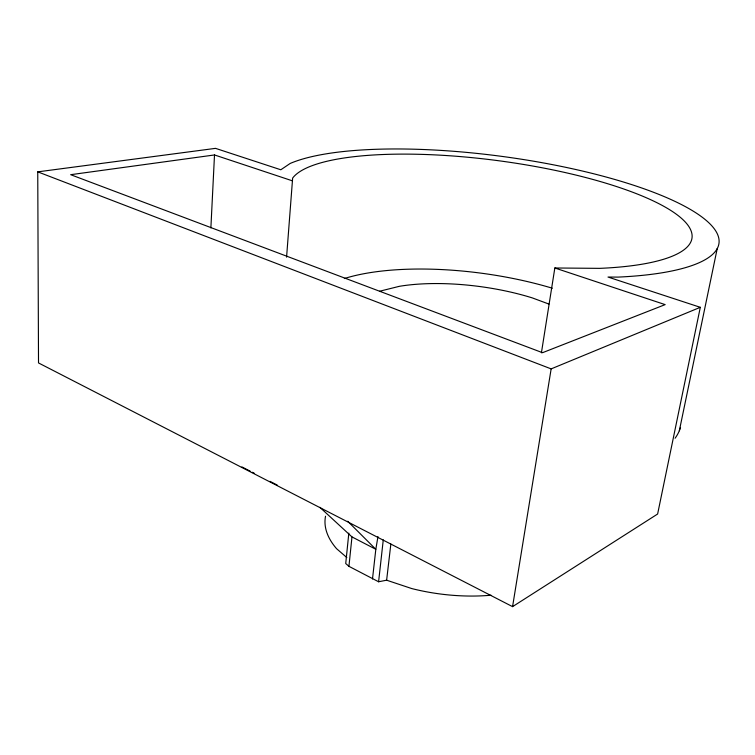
<?xml version="1.0" encoding="UTF-8"?>
<svg xmlns="http://www.w3.org/2000/svg" width="755" height="755" viewBox="0 0 755 755"><rect width="100%" height="100%" fill="white"/><g stroke="black" fill="none" stroke-linecap="round" stroke-linejoin="round"><path stroke-width="1.13" d="M210.881 227.916L214.505 154.954L70.668 174.688L542.524 352.698L665.146 304.624L554.84 267.987L541.41 352.849M286.579 257.144L292.638 178.086A202.85 51.293 7.5 0 1 602.018 182.04A202.85 51.293 7.5 0 1 599.8 268.355L554.84 267.987M348.829 533.124L345.724 563.532L348.933 566.326L378.595 581.765L386.626 580.199L411.777 588.57A122.319 59.654 7.9 0 0 491.024 595.214M348.933 566.326L351.972 536.909L319.884 507.322M378.595 581.765L383.276 539.844M372.498 578.972L375.82 549.291L377.962 536.597M386.626 580.199L390.854 544.034M512.569 606.642L551.15 368.884L700.31 307.313L657.624 514.013L512.569 606.642L38.514 362.938L37.75 171.857L215.524 148.357L280.822 169.771L290.203 163.439A226.915 57.465 7.6 0 1 641.174 187.787A226.915 57.465 7.6 0 1 618.024 277.104L608.001 277.047L700.31 307.313M679.33 430.756L717.25 248.452M379.529 291.26L399.329 286.324A118.384 39.94 7.6 0 1 532.341 297.914L548.913 304.067M214.505 154.954L292.213 180.766M37.75 171.857L551.15 368.884M241.94 466.93L250.245 471.195M252.321 472.262L254.397 473.328M269.96 481.331L277.227 485.059M351.972 536.909L375.82 549.291L347.696 521.243M346.819 557.53L336.579 548.696A122.319 59.654 7.9 0 1 325.528 516.231M344.365 278.538A167.714 56.795 7.7 0 1 552.32 288.212M680.519 427.434A214.241 81.974 7.8 0 1 675.093 438.24"/></g></svg>
